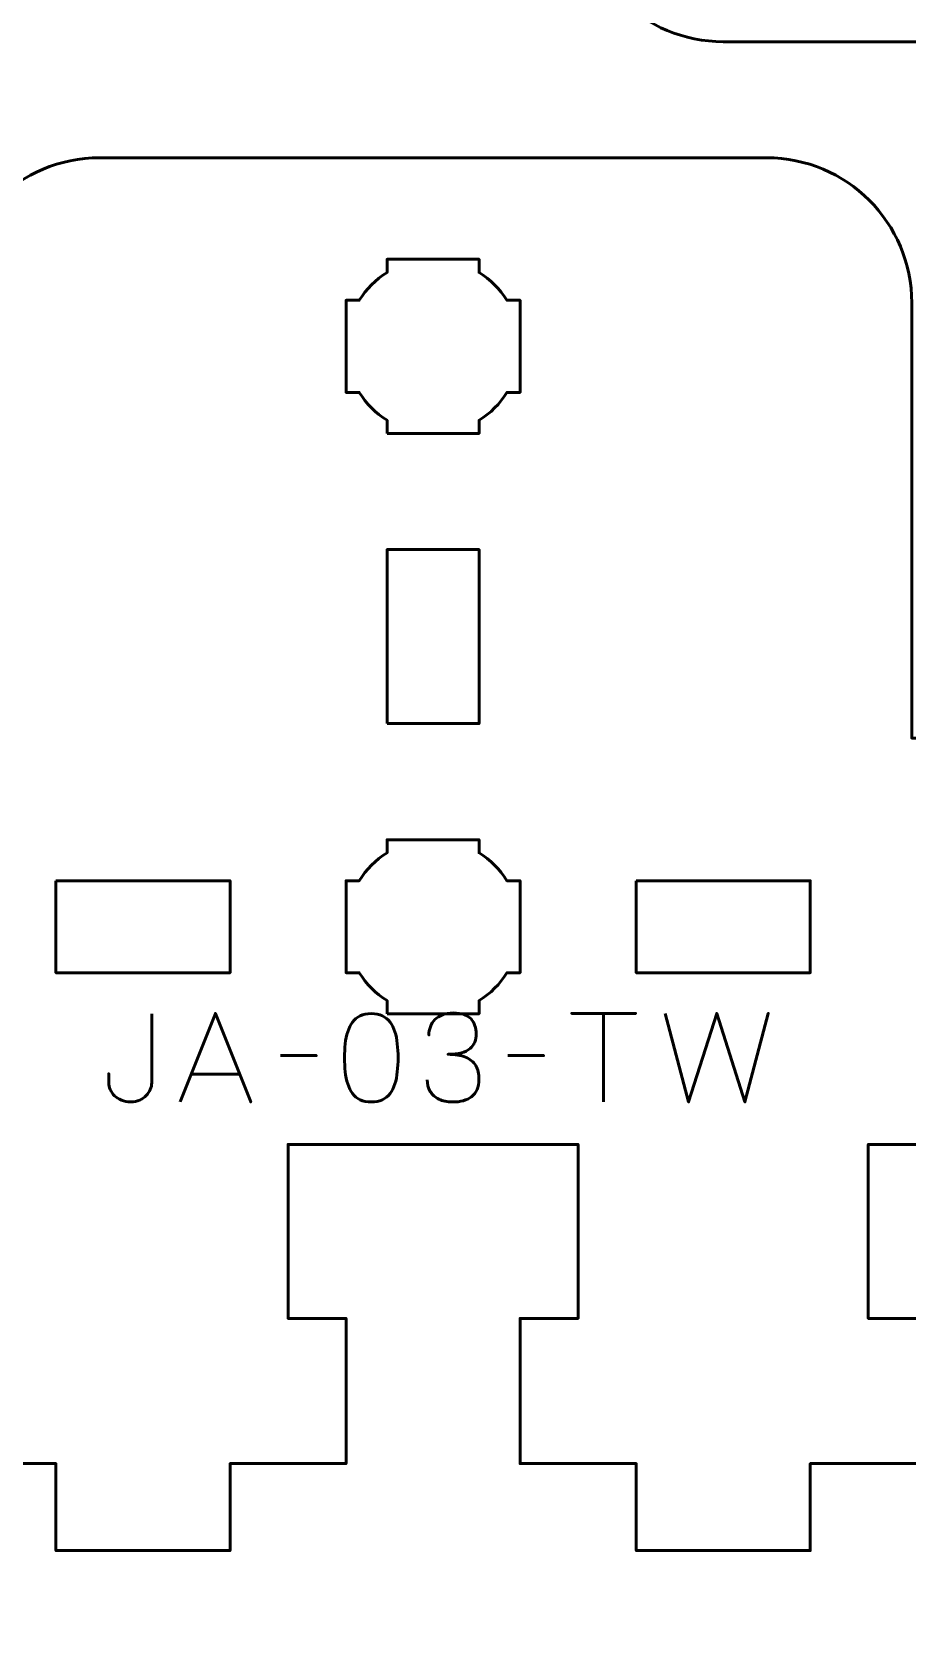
# Model space of a CAD drawing. Header units: centimetres. Extents: x -21 to 0, y -29.7 to 0.
# Drawn here: x -17.58 to -14.57, y -19.05 to -13.57 of the extents above; entities that cross this region are included whole.
import ezdxf

# ---------------------------------------------------------------- set-up
doc = ezdxf.new("R2010")
doc.units = ezdxf.units.CM
doc.header["$MEASUREMENT"] = 0
doc.layers.add('Layer 1', color=7, linetype='Continuous')

msp = doc.modelspace()

# ---------------------------------------------------------------- linework, layer by layer
at = {"layer": 'Layer 1', "color": 1, "lineweight": 53}
msp.add_open_spline([(-21.00003, -29.19995), (-21.00003, -29.19995), (-21.00003, -3.49992), (-21.00003, -3.49992), (-21.00003, -3.49992), (-21.00003, -3.41709), (-20.93286, -3.34992), (-20.85003, -3.34992), (-20.85003, -3.34992), (-20.7672, -3.34992), (-20.70003, -3.28275), (-20.70003, -3.19992), (-20.70003, -3.19992), (-20.70003, -3.11709), (-20.7672, -3.04992), (-20.85003, -3.04992), (-20.85003, -3.04992), (-20.93286, -3.04992), (-21.00003, -2.98275), (-21.00003, -2.89992), (-21.00003, -2.89992), (-21.00003, -2.81709), (-20.93286, -2.74992), (-20.85003, -2.74992), (-20.85003, -2.74992), (-20.7672, -2.74992), (-20.70003, -2.68275), (-20.70003, -2.59992), (-20.70003, -2.59992), (-20.70003, -2.51709), (-20.7672, -2.44992), (-20.85003, -2.44992), (-20.85003, -2.44992), (-20.93286, -2.44992), (-21.00003, -2.38275), (-21.00003, -2.29992), (-21.00003, -2.29992), (-21.00003, -2.21709), (-20.93286, -2.14992), (-20.85003, -2.14992), (-20.85003, -2.14992), (-20.7672, -2.14992), (-20.70003, -2.08275), (-20.70003, -1.99992), (-20.70003, -1.99992), (-20.70003, -1.91709), (-20.7672, -1.84992), (-20.85003, -1.84992), (-20.85003, -1.84992), (-20.93286, -1.84992), (-21.00003, -1.78275), (-21.00003, -1.69992), (-21.00003, -1.69992), (-21.00003, -1.61709), (-20.93286, -1.54992), (-20.85003, -1.54992), (-20.85003, -1.54992), (-20.7672, -1.54992), (-20.70003, -1.48275), (-20.70003, -1.39992), (-20.70003, -1.39992), (-20.70003, -1.31709), (-20.7672, -1.24992), (-20.85003, -1.24992), (-20.85003, -1.24992), (-20.93286, -1.24992), (-21.00003, -1.18275), (-21.00003, -1.09992), (-21.00003, -1.09992), (-21.00003, -1.09992), (-21.00003, -0.49992), (-21.00003, -0.49992), (-21.00003, -0.49992), (-21.00003, -0.22295), (-20.77694, 0.00004), (-20.49994, 0.00004), (-20.49994, 0.00004), (-20.49994, 0.00004), (-0.50008, 0.00004), (-0.50008, 0.00004), (-0.50008, 0.00004), (-0.22294, 0.00004), (0.00002, -0.22295), (0.00002, -0.49992), (0.00002, -0.49992), (0.00002, -0.49992), (0.00002, -29.19995), (0.00002, -29.19995), (0.00002, -29.19995), (0.00002, -29.47695), (-0.22294, -29.70004), (-0.50008, -29.70004), (-0.50008, -29.70004), (-0.50008, -29.70004), (-20.49994, -29.70004), (-20.49994, -29.70004), (-20.49994, -29.70004), (-20.77694, -29.70004), (-21.00003, -29.47695), (-21.00003, -29.19995)], degree=3, knots=[0, 0, 0, 0, 0.04, 0.04, 0.04, 0.04, 0.08, 0.08, 0.08, 0.08, 0.12, 0.12, 0.12, 0.12, 0.16, 0.16, 0.16, 0.16, 0.2, 0.2, 0.2, 0.2, 0.24, 0.24, 0.24, 0.24, 0.28, 0.28, 0.28, 0.28, 0.32, 0.32, 0.32, 0.32, 0.36, 0.36, 0.36, 0.36, 0.4, 0.4, 0.4, 0.4, 0.44, 0.44, 0.44, 0.44, 0.48, 0.48, 0.48, 0.48, 0.52, 0.52, 0.52, 0.52, 0.56, 0.56, 0.56, 0.56, 0.6, 0.6, 0.6, 0.6, 0.64, 0.64, 0.64, 0.64, 0.68, 0.68, 0.68, 0.68, 0.72, 0.72, 0.72, 0.72, 0.76, 0.76, 0.76, 0.76, 0.8, 0.8, 0.8, 0.8, 0.84, 0.84, 0.84, 0.84, 0.88, 0.88, 0.88, 0.88, 0.92, 0.92, 0.92, 0.92, 0.96, 0.96, 0.96, 0.96, 1, 1, 1, 1], dxfattribs=at)
at = {"layer": 'Layer 1', "lineweight": 53}
for points, knots in [([(-11.24995, -15.59999), (-10.97386, -15.59999), (-10.74995, -15.37608), (-10.74995, -15.09999), (-10.74995, -15.09999), (-10.74995, -15.09999), (-10.74995, -13.59999), (-10.74995, -13.59999), (-10.74995, -13.59999), (-10.74995, -13.59999), (-9.5999, -13.59999), (-9.5999, -13.59999), (-9.5999, -13.59999), (-9.32674, -13.59999), (-9.10468, -13.38079), (-9.1, -13.10874), (-9.1, -13.10874), (-9.1, -13.10874), (-9.6999, -13.10874), (-9.6999, -13.10874), (-9.6999, -13.10874), (-9.6999, -13.10874), (-9.6999, -12.79124), (-9.6999, -12.79124), (-9.6999, -12.79124), (-9.6999, -12.79124), (-9.10182, -12.79124), (-9.10182, -12.79124), (-9.10182, -12.79124), (-9.10182, -12.79124), (-9.1124, -10.79999), (-9.1124, -10.79999), (-9.1124, -10.79999), (-9.1124, -10.79999), (-9.6999, -10.79999), (-9.6999, -10.79999), (-9.6999, -10.79999), (-9.6999, -10.79999), (-9.6999, -11.09999), (-9.6999, -11.09999), (-9.6999, -11.09999), (-9.6999, -11.09999), (-10.09991, -11.09999), (-10.09991, -11.09999), (-10.09991, -11.09999), (-10.09991, -11.09999), (-10.09991, -11.59999), (-10.09991, -11.59999), (-10.09991, -11.59999), (-10.09991, -11.59999), (-9.89991, -11.6), (-9.89991, -11.6), (-9.89991, -11.6), (-9.89991, -11.6), (-9.89991, -12.19999), (-9.89991, -12.19999), (-9.89991, -12.19999), (-10.28324, -12.19999), (-10.51659, -12.19999), (-10.89992, -12.19999), (-10.89992, -12.19999), (-10.89992, -12.19999), (-10.89992, -11.6), (-10.89992, -11.6), (-10.89992, -11.6), (-10.89992, -11.6), (-10.69992, -11.59999), (-10.69992, -11.59999), (-10.69992, -11.59999), (-10.69992, -11.59999), (-10.69992, -11.09998), (-10.69992, -11.09998), (-10.69992, -11.09998), (-10.69992, -11.09998), (-11.09993, -11.09999), (-11.09993, -11.09999), (-11.09993, -11.09999), (-11.09993, -11.09999), (-11.09993, -10.79999), (-11.09993, -10.79999), (-11.09993, -10.79999), (-11.09993, -10.79999), (-11.69994, -10.79999), (-11.69994, -10.79999), (-11.69994, -10.79999), (-11.69994, -10.79999), (-11.69994, -11.09999), (-11.69994, -11.09999), (-11.69994, -11.09999), (-11.69994, -11.09999), (-12.09994, -11.09999), (-12.09994, -11.09999), (-12.09994, -11.09999), (-12.09994, -11.09999), (-12.09994, -11.59999), (-12.09994, -11.59999), (-12.09994, -11.59999), (-12.09994, -11.59999), (-11.89994, -11.6), (-11.89994, -11.6), (-11.89994, -11.6), (-11.89994, -11.6), (-11.89994, -12.19999), (-11.89994, -12.19999), (-11.89994, -12.19999), (-12.28328, -12.19999), (-12.51662, -12.19999), (-12.89996, -12.19999), (-12.89996, -12.19999), (-12.89996, -12.19999), (-12.89996, -11.6), (-12.89996, -11.6), (-12.89996, -11.6), (-12.89996, -11.6), (-12.69996, -11.59999), (-12.69996, -11.59999), (-12.69996, -11.59999), (-12.69996, -11.59999), (-12.69996, -11.09998), (-12.69996, -11.09998), (-12.69996, -11.09998), (-12.69996, -11.09998), (-13.09996, -11.09999), (-13.09996, -11.09999), (-13.09996, -11.09999), (-13.09996, -11.09999), (-13.09996, -10.79999), (-13.09996, -10.79999), (-13.09996, -10.79999), (-13.09996, -10.79999), (-13.69997, -10.79999), (-13.69997, -10.79999), (-13.69997, -10.79999), (-13.69997, -10.79999), (-13.69997, -11.09999), (-13.69997, -11.09999), (-13.69997, -11.09999), (-13.69997, -11.09999), (-14.09998, -11.09999), (-14.09998, -11.09999), (-14.09998, -11.09999), (-14.09998, -11.09999), (-14.09998, -11.59999), (-14.09998, -11.59999), (-14.09998, -11.59999), (-14.09998, -11.59999), (-13.89998, -11.6), (-13.89998, -11.6), (-13.89998, -11.6), (-13.89998, -11.6), (-13.89998, -12.19999), (-13.89998, -12.19999), (-13.89998, -12.19999), (-14.28331, -12.19999), (-14.51666, -12.19999), (-14.89999, -12.19999), (-14.89999, -12.19999), (-14.89999, -12.19999), (-14.89999, -11.6), (-14.89999, -11.6), (-14.89999, -11.6), (-14.89999, -11.6), (-14.69999, -11.59999), (-14.69999, -11.59999), (-14.69999, -11.59999), (-14.69999, -11.59999), (-14.69999, -11.09998), (-14.69999, -11.09998), (-14.69999, -11.09998), (-14.69999, -11.09998), (-15.1, -11.09999), (-15.1, -11.09999), (-15.1, -11.09999), (-15.1, -11.09999), (-15.1, -10.79999), (-15.1, -10.79999), (-15.1, -10.79999), (-15.1, -10.79999), (-15.70001, -10.79999), (-15.70001, -10.79999), (-15.70001, -10.79999), (-15.70001, -10.79999), (-15.70001, -11.09999), (-15.70001, -11.09999), (-15.70001, -11.09999), (-15.70001, -11.09999), (-15.70001, -11.09998), (-15.70001, -11.09998), (-15.70001, -11.09998), (-15.70001, -11.09998), (-15.70001, -12.79124), (-15.70001, -12.79124), (-15.70001, -12.79124), (-15.70001, -12.79124), (-15.1, -12.79124), (-15.1, -12.79124), (-15.1, -12.79124), (-15.1, -12.79124), (-15.1, -13.10874), (-15.1, -13.10874), (-15.1, -13.10874), (-15.1, -13.10874), (-15.6999, -13.10874), (-15.6999, -13.10874), (-15.6999, -13.10874), (-15.69522, -13.38079), (-15.47316, -13.59999), (-15.2, -13.59999), (-15.2, -13.59999), (-15.2, -13.59999), (-14.04995, -13.59999), (-14.04995, -13.59999), (-14.04995, -13.59999), (-14.04995, -13.59999), (-14.04995, -15.09999), (-14.04995, -15.09999), (-14.04995, -15.09999), (-14.04995, -15.37608), (-13.82604, -15.59999), (-13.54995, -15.59999)], [0, 0, 0, 0, 0.0181818, 0.0181818, 0.0181818, 0.0181818, 0.0363636, 0.0363636, 0.0363636, 0.0363636, 0.0545455, 0.0545455, 0.0545455, 0.0545455, 0.0727273, 0.0727273, 0.0727273, 0.0727273, 0.0909091, 0.0909091, 0.0909091, 0.0909091, 0.1090909, 0.1090909, 0.1090909, 0.1090909, 0.1272727, 0.1272727, 0.1272727, 0.1272727, 0.1454545, 0.1454545, 0.1454545, 0.1454545, 0.1636364, 0.1636364, 0.1636364, 0.1636364, 0.1818182, 0.1818182, 0.1818182, 0.1818182, 0.2, 0.2, 0.2, 0.2, 0.2181818, 0.2181818, 0.2181818, 0.2181818, 0.2363636, 0.2363636, 0.2363636, 0.2363636, 0.2545455, 0.2545455, 0.2545455, 0.2545455, 0.2727273, 0.2727273, 0.2727273, 0.2727273, 0.2909091, 0.2909091, 0.2909091, 0.2909091, 0.3090909, 0.3090909, 0.3090909, 0.3090909, 0.3272727, 0.3272727, 0.3272727, 0.3272727, 0.3454545, 0.3454545, 0.3454545, 0.3454545, 0.3636364, 0.3636364, 0.3636364, 0.3636364, 0.3818182, 0.3818182, 0.3818182, 0.3818182, 0.4, 0.4, 0.4, 0.4, 0.4181818, 0.4181818, 0.4181818, 0.4181818, 0.4363636, 0.4363636, 0.4363636, 0.4363636, 0.4545455, 0.4545455, 0.4545455, 0.4545455, 0.4727273, 0.4727273, 0.4727273, 0.4727273, 0.4909091, 0.4909091, 0.4909091, 0.4909091, 0.5090909, 0.5090909, 0.5090909, 0.5090909, 0.5272727, 0.5272727, 0.5272727, 0.5272727, 0.5454545, 0.5454545, 0.5454545, 0.5454545, 0.5636364, 0.5636364, 0.5636364, 0.5636364, 0.5818182, 0.5818182, 0.5818182, 0.5818182, 0.6, 0.6, 0.6, 0.6, 0.6181818, 0.6181818, 0.6181818, 0.6181818, 0.6363636, 0.6363636, 0.6363636, 0.6363636, 0.6545455, 0.6545455, 0.6545455, 0.6545455, 0.6727273, 0.6727273, 0.6727273, 0.6727273, 0.6909091, 0.6909091, 0.6909091, 0.6909091, 0.7090909, 0.7090909, 0.7090909, 0.7090909, 0.7272727, 0.7272727, 0.7272727, 0.7272727, 0.7454545, 0.7454545, 0.7454545, 0.7454545, 0.7636364, 0.7636364, 0.7636364, 0.7636364, 0.7818182, 0.7818182, 0.7818182, 0.7818182, 0.8, 0.8, 0.8, 0.8, 0.8181818, 0.8181818, 0.8181818, 0.8181818, 0.8363636, 0.8363636, 0.8363636, 0.8363636, 0.8545455, 0.8545455, 0.8545455, 0.8545455, 0.8727273, 0.8727273, 0.8727273, 0.8727273, 0.8909091, 0.8909091, 0.8909091, 0.8909091, 0.9090909, 0.9090909, 0.9090909, 0.9090909, 0.9272727, 0.9272727, 0.9272727, 0.9272727, 0.9454545, 0.9454545, 0.9454545, 0.9454545, 0.9636364, 0.9636364, 0.9636364, 0.9636364, 0.9818182, 0.9818182, 0.9818182, 0.9818182, 1, 1, 1, 1]), ([(-17.35005, -14.00001), (-17.62614, -14.00001), (-17.85005, -14.22392), (-17.85005, -14.50001), (-17.85005, -14.50001), (-17.85005, -14.50001), (-17.85005, -16.00001), (-17.85005, -16.00001), (-17.85005, -16.00001), (-17.85005, -16.00001), (-19.0001, -16.00001), (-19.0001, -16.00001), (-19.0001, -16.00001), (-19.27326, -16.00001), (-19.49532, -16.21921), (-19.5, -16.49126), (-19.5, -16.49126), (-19.5, -16.49126), (-18.9001, -16.49126), (-18.9001, -16.49126), (-18.9001, -16.49126), (-18.9001, -16.49126), (-18.9001, -16.80876), (-18.9001, -16.80876), (-18.9001, -16.80876), (-18.9001, -16.80876), (-19.49818, -16.80876), (-19.49818, -16.80876), (-19.49818, -16.80876), (-19.49818, -16.80876), (-19.4876, -18.80001), (-19.4876, -18.80001), (-19.4876, -18.80001), (-19.4876, -18.80001), (-18.9001, -18.80001), (-18.9001, -18.80001), (-18.9001, -18.80001), (-18.9001, -18.80001), (-18.9001, -18.50001), (-18.9001, -18.50001), (-18.9001, -18.50001), (-18.9001, -18.50001), (-18.50009, -18.50001), (-18.50009, -18.50001), (-18.50009, -18.50001), (-18.50009, -18.50001), (-18.50009, -18.00001), (-18.50009, -18.00001), (-18.50009, -18.00001), (-18.50009, -18.00001), (-18.70009, -18), (-18.70009, -18), (-18.70009, -18), (-18.70009, -18), (-18.70009, -17.40001), (-18.70009, -17.40001), (-18.70009, -17.40001), (-18.31676, -17.40001), (-18.08341, -17.40001), (-17.70008, -17.40001), (-17.70008, -17.40001), (-17.70008, -17.40001), (-17.70008, -18), (-17.70008, -18), (-17.70008, -18), (-17.70008, -18), (-17.90008, -18.00001), (-17.90008, -18.00001), (-17.90008, -18.00001), (-17.90008, -18.00001), (-17.90008, -18.50002), (-17.90008, -18.50002), (-17.90008, -18.50002), (-17.90008, -18.50002), (-17.50007, -18.50001), (-17.50007, -18.50001), (-17.50007, -18.50001), (-17.50007, -18.50001), (-17.50007, -18.80001), (-17.50007, -18.80001), (-17.50007, -18.80001), (-17.50007, -18.80001), (-16.90006, -18.80001), (-16.90006, -18.80001), (-16.90006, -18.80001), (-16.90006, -18.80001), (-16.90006, -18.50001), (-16.90006, -18.50001), (-16.90006, -18.50001), (-16.90006, -18.50001), (-16.50006, -18.50001), (-16.50006, -18.50001), (-16.50006, -18.50001), (-16.50006, -18.50001), (-16.50006, -18.00001), (-16.50006, -18.00001), (-16.50006, -18.00001), (-16.50006, -18.00001), (-16.70006, -18), (-16.70006, -18), (-16.70006, -18), (-16.70006, -18), (-16.70006, -17.40001), (-16.70006, -17.40001), (-16.70006, -17.40001), (-16.31672, -17.40001), (-16.08338, -17.40001), (-15.70004, -17.40001), (-15.70004, -17.40001), (-15.70004, -17.40001), (-15.70004, -18), (-15.70004, -18), (-15.70004, -18), (-15.70004, -18), (-15.90004, -18.00001), (-15.90004, -18.00001), (-15.90004, -18.00001), (-15.90004, -18.00001), (-15.90004, -18.50002), (-15.90004, -18.50002), (-15.90004, -18.50002), (-15.90004, -18.50002), (-15.50004, -18.50001), (-15.50004, -18.50001), (-15.50004, -18.50001), (-15.50004, -18.50001), (-15.50004, -18.80001), (-15.50004, -18.80001), (-15.50004, -18.80001), (-15.50004, -18.80001), (-14.90003, -18.80001), (-14.90003, -18.80001), (-14.90003, -18.80001), (-14.90003, -18.80001), (-14.90003, -18.50001), (-14.90003, -18.50001), (-14.90003, -18.50001), (-14.90003, -18.50001), (-14.50002, -18.50001), (-14.50002, -18.50001), (-14.50002, -18.50001), (-14.50002, -18.50001), (-14.50002, -18.00001), (-14.50002, -18.00001), (-14.50002, -18.00001), (-14.50002, -18.00001), (-14.70002, -18), (-14.70002, -18), (-14.70002, -18), (-14.70002, -18), (-14.70002, -17.40001), (-14.70002, -17.40001), (-14.70002, -17.40001), (-14.31669, -17.40001), (-14.08334, -17.40001), (-13.70001, -17.40001), (-13.70001, -17.40001), (-13.70001, -17.40001), (-13.70001, -18), (-13.70001, -18), (-13.70001, -18), (-13.70001, -18), (-13.90001, -18.00001), (-13.90001, -18.00001), (-13.90001, -18.00001), (-13.90001, -18.00001), (-13.90001, -18.50002), (-13.90001, -18.50002), (-13.90001, -18.50002), (-13.90001, -18.50002), (-13.5, -18.50001), (-13.5, -18.50001), (-13.5, -18.50001), (-13.5, -18.50001), (-13.5, -18.80001), (-13.5, -18.80001), (-13.5, -18.80001), (-13.5, -18.80001), (-12.89999, -18.80001), (-12.89999, -18.80001), (-12.89999, -18.80001), (-12.89999, -18.80001), (-12.89999, -18.50001), (-12.89999, -18.50001), (-12.89999, -18.50001), (-12.89999, -18.50001), (-12.89999, -18.50002), (-12.89999, -18.50002), (-12.89999, -18.50002), (-12.89999, -18.50002), (-12.89999, -16.80876), (-12.89999, -16.80876), (-12.89999, -16.80876), (-12.89999, -16.80876), (-13.5, -16.80876), (-13.5, -16.80876), (-13.5, -16.80876), (-13.5, -16.80876), (-13.5, -16.49126), (-13.5, -16.49126), (-13.5, -16.49126), (-13.5, -16.49126), (-12.9001, -16.49126), (-12.9001, -16.49126), (-12.9001, -16.49126), (-12.90478, -16.21921), (-13.12684, -16.00001), (-13.4, -16.00001), (-13.4, -16.00001), (-13.4, -16.00001), (-14.55005, -16.00001), (-14.55005, -16.00001), (-14.55005, -16.00001), (-14.55005, -16.00001), (-14.55005, -14.50001), (-14.55005, -14.50001), (-14.55005, -14.50001), (-14.55005, -14.22392), (-14.77396, -14.00001), (-15.05005, -14.00001)], [0, 0, 0, 0, 0.0181818, 0.0181818, 0.0181818, 0.0181818, 0.0363636, 0.0363636, 0.0363636, 0.0363636, 0.0545455, 0.0545455, 0.0545455, 0.0545455, 0.0727273, 0.0727273, 0.0727273, 0.0727273, 0.0909091, 0.0909091, 0.0909091, 0.0909091, 0.1090909, 0.1090909, 0.1090909, 0.1090909, 0.1272727, 0.1272727, 0.1272727, 0.1272727, 0.1454545, 0.1454545, 0.1454545, 0.1454545, 0.1636364, 0.1636364, 0.1636364, 0.1636364, 0.1818182, 0.1818182, 0.1818182, 0.1818182, 0.2, 0.2, 0.2, 0.2, 0.2181818, 0.2181818, 0.2181818, 0.2181818, 0.2363636, 0.2363636, 0.2363636, 0.2363636, 0.2545455, 0.2545455, 0.2545455, 0.2545455, 0.2727273, 0.2727273, 0.2727273, 0.2727273, 0.2909091, 0.2909091, 0.2909091, 0.2909091, 0.3090909, 0.3090909, 0.3090909, 0.3090909, 0.3272727, 0.3272727, 0.3272727, 0.3272727, 0.3454545, 0.3454545, 0.3454545, 0.3454545, 0.3636364, 0.3636364, 0.3636364, 0.3636364, 0.3818182, 0.3818182, 0.3818182, 0.3818182, 0.4, 0.4, 0.4, 0.4, 0.4181818, 0.4181818, 0.4181818, 0.4181818, 0.4363636, 0.4363636, 0.4363636, 0.4363636, 0.4545455, 0.4545455, 0.4545455, 0.4545455, 0.4727273, 0.4727273, 0.4727273, 0.4727273, 0.4909091, 0.4909091, 0.4909091, 0.4909091, 0.5090909, 0.5090909, 0.5090909, 0.5090909, 0.5272727, 0.5272727, 0.5272727, 0.5272727, 0.5454545, 0.5454545, 0.5454545, 0.5454545, 0.5636364, 0.5636364, 0.5636364, 0.5636364, 0.5818182, 0.5818182, 0.5818182, 0.5818182, 0.6, 0.6, 0.6, 0.6, 0.6181818, 0.6181818, 0.6181818, 0.6181818, 0.6363636, 0.6363636, 0.6363636, 0.6363636, 0.6545455, 0.6545455, 0.6545455, 0.6545455, 0.6727273, 0.6727273, 0.6727273, 0.6727273, 0.6909091, 0.6909091, 0.6909091, 0.6909091, 0.7090909, 0.7090909, 0.7090909, 0.7090909, 0.7272727, 0.7272727, 0.7272727, 0.7272727, 0.7454545, 0.7454545, 0.7454545, 0.7454545, 0.7636364, 0.7636364, 0.7636364, 0.7636364, 0.7818182, 0.7818182, 0.7818182, 0.7818182, 0.8, 0.8, 0.8, 0.8, 0.8181818, 0.8181818, 0.8181818, 0.8181818, 0.8363636, 0.8363636, 0.8363636, 0.8363636, 0.8545455, 0.8545455, 0.8545455, 0.8545455, 0.8727273, 0.8727273, 0.8727273, 0.8727273, 0.8909091, 0.8909091, 0.8909091, 0.8909091, 0.9090909, 0.9090909, 0.9090909, 0.9090909, 0.9272727, 0.9272727, 0.9272727, 0.9272727, 0.9454545, 0.9454545, 0.9454545, 0.9454545, 0.9636364, 0.9636364, 0.9636364, 0.9636364, 0.9818182, 0.9818182, 0.9818182, 0.9818182, 1, 1, 1, 1]), ([(-16.3588, -14.95001), (-16.3588, -14.95001), (-16.3588, -14.90457), (-16.3588, -14.90457), (-16.3588, -14.90457), (-16.39756, -14.88034), (-16.43038, -14.84751), (-16.45461, -14.80876), (-16.45461, -14.80876), (-16.45461, -14.80876), (-16.50006, -14.80876), (-16.50006, -14.80876), (-16.50006, -14.80876), (-16.50006, -14.80876), (-16.50006, -14.65001), (-16.50006, -14.65001), (-16.50006, -14.65001), (-16.50006, -14.65001), (-16.50006, -14.49126), (-16.50006, -14.49126), (-16.50006, -14.49126), (-16.50006, -14.49126), (-16.45461, -14.49126), (-16.45461, -14.49126), (-16.45461, -14.49126), (-16.43038, -14.45251), (-16.39756, -14.41968), (-16.3588, -14.39545), (-16.3588, -14.39545), (-16.3588, -14.39545), (-16.3588, -14.35001), (-16.3588, -14.35001), (-16.3588, -14.35001), (-16.3588, -14.35001), (-16.20005, -14.35001), (-16.20005, -14.35001), (-16.20005, -14.35001), (-16.20005, -14.35001), (-16.0413, -14.35001), (-16.0413, -14.35001), (-16.0413, -14.35001), (-16.0413, -14.35001), (-16.0413, -14.39545), (-16.0413, -14.39545), (-16.0413, -14.39545), (-16.00254, -14.41968), (-15.96972, -14.45251), (-15.94549, -14.49126), (-15.94549, -14.49126), (-15.94549, -14.49126), (-15.90004, -14.49126), (-15.90004, -14.49126), (-15.90004, -14.49126), (-15.90004, -14.49126), (-15.90004, -14.65001), (-15.90004, -14.65001), (-15.90004, -14.65001), (-15.90004, -14.65001), (-15.90004, -14.80876), (-15.90004, -14.80876), (-15.90004, -14.80876), (-15.90004, -14.80876), (-15.94549, -14.80876), (-15.94549, -14.80876), (-15.94549, -14.80876), (-15.96972, -14.84751), (-16.00254, -14.88034), (-16.0413, -14.90457), (-16.0413, -14.90457), (-16.0413, -14.90457), (-16.0413, -14.95001), (-16.0413, -14.95001), (-16.0413, -14.95001), (-16.0413, -14.95001), (-16.20005, -14.95001), (-16.20005, -14.95001), (-16.20005, -14.95001), (-16.20005, -14.95001), (-16.3588, -14.95001), (-16.3588, -14.95001)], [0, 0, 0, 0, 0.05, 0.05, 0.05, 0.05, 0.1, 0.1, 0.1, 0.1, 0.15, 0.15, 0.15, 0.15, 0.2, 0.2, 0.2, 0.2, 0.25, 0.25, 0.25, 0.25, 0.3, 0.3, 0.3, 0.3, 0.35, 0.35, 0.35, 0.35, 0.4, 0.4, 0.4, 0.4, 0.45, 0.45, 0.45, 0.45, 0.5, 0.5, 0.5, 0.5, 0.55, 0.55, 0.55, 0.55, 0.6, 0.6, 0.6, 0.6, 0.65, 0.65, 0.65, 0.65, 0.7, 0.7, 0.7, 0.7, 0.75, 0.75, 0.75, 0.75, 0.8, 0.8, 0.8, 0.8, 0.85, 0.85, 0.85, 0.85, 0.9, 0.9, 0.9, 0.9, 0.95, 0.95, 0.95, 0.95, 1, 1, 1, 1]), ([(-16.35882, -15.95001), (-16.35882, -15.95001), (-16.35882, -15.35), (-16.35882, -15.35), (-16.35882, -15.35), (-16.35882, -15.35), (-16.04132, -15.35), (-16.04132, -15.35), (-16.04132, -15.35), (-16.04132, -15.35), (-16.04132, -15.95001), (-16.04132, -15.95001), (-16.04132, -15.95001), (-16.04132, -15.95001), (-16.35882, -15.95001), (-16.35882, -15.95001)], [0, 0, 0, 0, 0.25, 0.25, 0.25, 0.25, 0.5, 0.5, 0.5, 0.5, 0.75, 0.75, 0.75, 0.75, 1, 1, 1, 1]), ([(-16.3588, -16.95001), (-16.3588, -16.95001), (-16.3588, -16.90457), (-16.3588, -16.90457), (-16.3588, -16.90457), (-16.39756, -16.88034), (-16.43038, -16.84751), (-16.45461, -16.80876), (-16.45461, -16.80876), (-16.45461, -16.80876), (-16.50006, -16.80876), (-16.50006, -16.80876), (-16.50006, -16.80876), (-16.50006, -16.80876), (-16.50006, -16.65001), (-16.50006, -16.65001), (-16.50006, -16.65001), (-16.50006, -16.65001), (-16.50006, -16.49126), (-16.50006, -16.49126), (-16.50006, -16.49126), (-16.50006, -16.49126), (-16.45461, -16.49126), (-16.45461, -16.49126), (-16.45461, -16.49126), (-16.43038, -16.45251), (-16.39756, -16.41968), (-16.3588, -16.39545), (-16.3588, -16.39545), (-16.3588, -16.39545), (-16.3588, -16.35001), (-16.3588, -16.35001), (-16.3588, -16.35001), (-16.3588, -16.35001), (-16.20005, -16.35001), (-16.20005, -16.35001), (-16.20005, -16.35001), (-16.20005, -16.35001), (-16.0413, -16.35001), (-16.0413, -16.35001), (-16.0413, -16.35001), (-16.0413, -16.35001), (-16.0413, -16.39545), (-16.0413, -16.39545), (-16.0413, -16.39545), (-16.00254, -16.41968), (-15.96972, -16.45251), (-15.94549, -16.49126), (-15.94549, -16.49126), (-15.94549, -16.49126), (-15.90004, -16.49126), (-15.90004, -16.49126), (-15.90004, -16.49126), (-15.90004, -16.49126), (-15.90004, -16.65001), (-15.90004, -16.65001), (-15.90004, -16.65001), (-15.90004, -16.65001), (-15.90004, -16.80876), (-15.90004, -16.80876), (-15.90004, -16.80876), (-15.90004, -16.80876), (-15.94549, -16.80876), (-15.94549, -16.80876), (-15.94549, -16.80876), (-15.96972, -16.84751), (-16.00254, -16.88034), (-16.0413, -16.90457), (-16.0413, -16.90457), (-16.0413, -16.90457), (-16.0413, -16.95001), (-16.0413, -16.95001), (-16.0413, -16.95001), (-16.0413, -16.95001), (-16.20005, -16.95001), (-16.20005, -16.95001), (-16.20005, -16.95001), (-16.20005, -16.95001), (-16.3588, -16.95001), (-16.3588, -16.95001)], [0, 0, 0, 0, 0.05, 0.05, 0.05, 0.05, 0.1, 0.1, 0.1, 0.1, 0.15, 0.15, 0.15, 0.15, 0.2, 0.2, 0.2, 0.2, 0.25, 0.25, 0.25, 0.25, 0.3, 0.3, 0.3, 0.3, 0.35, 0.35, 0.35, 0.35, 0.4, 0.4, 0.4, 0.4, 0.45, 0.45, 0.45, 0.45, 0.5, 0.5, 0.5, 0.5, 0.55, 0.55, 0.55, 0.55, 0.6, 0.6, 0.6, 0.6, 0.65, 0.65, 0.65, 0.65, 0.7, 0.7, 0.7, 0.7, 0.75, 0.75, 0.75, 0.75, 0.8, 0.8, 0.8, 0.8, 0.85, 0.85, 0.85, 0.85, 0.9, 0.9, 0.9, 0.9, 0.95, 0.95, 0.95, 0.95, 1, 1, 1, 1]), ([(-17.50007, -16.49126), (-17.50007, -16.49126), (-16.90006, -16.49126), (-16.90006, -16.49126), (-16.90006, -16.49126), (-16.90006, -16.49126), (-16.90006, -16.80876), (-16.90006, -16.80876), (-16.90006, -16.80876), (-16.90006, -16.80876), (-17.50007, -16.80876), (-17.50007, -16.80876), (-17.50007, -16.80876), (-17.50007, -16.80876), (-17.50007, -16.49126), (-17.50007, -16.49126)], [0, 0, 0, 0, 0.25, 0.25, 0.25, 0.25, 0.5, 0.5, 0.5, 0.5, 0.75, 0.75, 0.75, 0.75, 1, 1, 1, 1]), ([(-15.50004, -16.49126), (-15.50004, -16.49126), (-14.90003, -16.49126), (-14.90003, -16.49126), (-14.90003, -16.49126), (-14.90003, -16.49126), (-14.90003, -16.80876), (-14.90003, -16.80876), (-14.90003, -16.80876), (-14.90003, -16.80876), (-15.50004, -16.80876), (-15.50004, -16.80876), (-15.50004, -16.80876), (-15.50004, -16.80876), (-15.50004, -16.49126), (-15.50004, -16.49126)], [0, 0, 0, 0, 0.25, 0.25, 0.25, 0.25, 0.5, 0.5, 0.5, 0.5, 0.75, 0.75, 0.75, 0.75, 1, 1, 1, 1])]:
    msp.add_open_spline(points, degree=3, knots=knots, dxfattribs=at)
at = {"layer": 'Layer 1', "color": 3, "lineweight": 53}
msp.add_open_spline([(-15.05005, -14.00001), (-15.05005, -14.00001), (-17.35005, -14.00001), (-17.35005, -14.00001)], degree=3, dxfattribs=at)
at = {"layer": 'Layer 1', "color": 5, "lineweight": 53}
for points, knots in [([(-17.1697, -16.95036), (-17.1697, -16.95036), (-17.17012, -17.18743), (-17.17012, -17.18743), (-17.17012, -17.18743), (-17.17012, -17.19512), (-17.17175, -17.20288), (-17.17485, -17.21057), (-17.17485, -17.21057), (-17.17803, -17.21833), (-17.18268, -17.22539), (-17.18882, -17.23188), (-17.18882, -17.23188), (-17.19503, -17.2383), (-17.20258, -17.24352), (-17.21154, -17.2474), (-17.21154, -17.2474), (-17.22057, -17.25135), (-17.23087, -17.25333), (-17.24251, -17.25347), (-17.24251, -17.25347), (-17.25416, -17.25347), (-17.26467, -17.25156), (-17.27398, -17.24782), (-17.27398, -17.24782), (-17.2833, -17.24401), (-17.29127, -17.23893), (-17.29783, -17.23251), (-17.29783, -17.23251), (-17.30446, -17.22609), (-17.30947, -17.21904), (-17.313, -17.2112), (-17.313, -17.2112), (-17.31653, -17.20337), (-17.31829, -17.19547), (-17.31829, -17.18743), (-17.31829, -17.18743), (-17.31829, -17.18743), (-17.31829, -17.1561), (-17.31829, -17.1561), (-17.31829, -17.1561), (-17.31829, -17.1561), (-17.31829, -17.18743), (-17.31829, -17.18743), (-17.31829, -17.18743), (-17.31829, -17.19547), (-17.31653, -17.20337), (-17.313, -17.2112), (-17.313, -17.2112), (-17.30947, -17.21904), (-17.30446, -17.22609), (-17.29783, -17.23251), (-17.29783, -17.23251), (-17.29127, -17.23893), (-17.2833, -17.24401), (-17.27398, -17.24782), (-17.27398, -17.24782), (-17.26467, -17.25156), (-17.25416, -17.25347), (-17.24251, -17.25347), (-17.24251, -17.25347), (-17.23087, -17.25333), (-17.22057, -17.25135), (-17.21154, -17.2474), (-17.21154, -17.2474), (-17.20258, -17.24352), (-17.19503, -17.2383), (-17.18882, -17.23188), (-17.18882, -17.23188), (-17.18268, -17.22539), (-17.17803, -17.21833), (-17.17485, -17.21057), (-17.17485, -17.21057), (-17.17175, -17.20288), (-17.17012, -17.19512), (-17.17012, -17.18743), (-17.17012, -17.18743), (-17.17012, -17.18743), (-17.1697, -16.95036), (-17.1697, -16.95036)], [0, 0, 0, 0, 0.05, 0.05, 0.05, 0.05, 0.1, 0.1, 0.1, 0.1, 0.15, 0.15, 0.15, 0.15, 0.2, 0.2, 0.2, 0.2, 0.25, 0.25, 0.25, 0.25, 0.3, 0.3, 0.3, 0.3, 0.35, 0.35, 0.35, 0.35, 0.4, 0.4, 0.4, 0.4, 0.45, 0.45, 0.45, 0.45, 0.5, 0.5, 0.5, 0.5, 0.55, 0.55, 0.55, 0.55, 0.6, 0.6, 0.6, 0.6, 0.65, 0.65, 0.65, 0.65, 0.7, 0.7, 0.7, 0.7, 0.75, 0.75, 0.75, 0.75, 0.8, 0.8, 0.8, 0.8, 0.85, 0.85, 0.85, 0.85, 0.9, 0.9, 0.9, 0.9, 0.95, 0.95, 0.95, 0.95, 1, 1, 1, 1]), ([(-17.07149, -17.25389), (-17.07149, -17.25389), (-16.95042, -16.94867), (-16.95042, -16.94867), (-16.95042, -16.94867), (-16.95042, -16.94867), (-16.82892, -17.25389), (-16.82892, -17.25389), (-16.82892, -17.25389), (-16.82892, -17.25389), (-16.95042, -16.94867), (-16.95042, -16.94867), (-16.95042, -16.94867), (-16.95042, -16.94867), (-17.07149, -17.25389), (-17.07149, -17.25389)], [0, 0, 0, 0, 0.25, 0.25, 0.25, 0.25, 0.5, 0.5, 0.5, 0.5, 0.75, 0.75, 0.75, 0.75, 1, 1, 1, 1]), ([(-16.4132, -17.25389), (-16.39839, -17.25382), (-16.38562, -17.25121), (-16.37496, -17.24613), (-16.37496, -17.24613), (-16.36438, -17.24105), (-16.35556, -17.23378), (-16.34851, -17.22454), (-16.34851, -17.22454), (-16.34152, -17.21523), (-16.33602, -17.20422), (-16.33193, -17.19152), (-16.33193, -17.19152), (-16.3279, -17.17882), (-16.32501, -17.16492), (-16.32339, -17.14968), (-16.32339, -17.14968), (-16.32169, -17.13444), (-16.32085, -17.11842), (-16.32092, -17.10149), (-16.32092, -17.10149), (-16.32085, -17.08463), (-16.32169, -17.06861), (-16.32339, -17.05344), (-16.32339, -17.05344), (-16.32501, -17.03827), (-16.3279, -17.0243), (-16.33193, -17.0116), (-16.33193, -17.0116), (-16.33602, -16.99897), (-16.34152, -16.98797), (-16.34851, -16.97858), (-16.34851, -16.97858), (-16.35556, -16.96927), (-16.36438, -16.962), (-16.37496, -16.95692), (-16.37496, -16.95692), (-16.38562, -16.95177), (-16.39839, -16.94916), (-16.4132, -16.94909), (-16.4132, -16.94909), (-16.42802, -16.94916), (-16.44079, -16.95177), (-16.45145, -16.95692), (-16.45145, -16.95692), (-16.46203, -16.962), (-16.47085, -16.96927), (-16.4779, -16.97858), (-16.4779, -16.97858), (-16.48489, -16.98797), (-16.49039, -16.99897), (-16.49448, -17.0116), (-16.49448, -17.0116), (-16.49851, -17.0243), (-16.5014, -17.03827), (-16.50302, -17.05344), (-16.50302, -17.05344), (-16.50471, -17.06861), (-16.50556, -17.08463), (-16.50549, -17.10149), (-16.50549, -17.10149), (-16.50556, -17.11842), (-16.50471, -17.13444), (-16.50302, -17.14968), (-16.50302, -17.14968), (-16.5014, -17.16492), (-16.49851, -17.17882), (-16.49448, -17.19152), (-16.49448, -17.19152), (-16.49039, -17.20422), (-16.48489, -17.21523), (-16.4779, -17.22454), (-16.4779, -17.22454), (-16.47085, -17.23378), (-16.46203, -17.24105), (-16.45145, -17.24613), (-16.45145, -17.24613), (-16.44079, -17.25121), (-16.42802, -17.25382), (-16.4132, -17.25389)], [0, 0, 0, 0, 0.05, 0.05, 0.05, 0.05, 0.1, 0.1, 0.1, 0.1, 0.15, 0.15, 0.15, 0.15, 0.2, 0.2, 0.2, 0.2, 0.25, 0.25, 0.25, 0.25, 0.3, 0.3, 0.3, 0.3, 0.35, 0.35, 0.35, 0.35, 0.4, 0.4, 0.4, 0.4, 0.45, 0.45, 0.45, 0.45, 0.5, 0.5, 0.5, 0.5, 0.55, 0.55, 0.55, 0.55, 0.6, 0.6, 0.6, 0.6, 0.65, 0.65, 0.65, 0.65, 0.7, 0.7, 0.7, 0.7, 0.75, 0.75, 0.75, 0.75, 0.8, 0.8, 0.8, 0.8, 0.85, 0.85, 0.85, 0.85, 0.9, 0.9, 0.9, 0.9, 0.95, 0.95, 0.95, 0.95, 1, 1, 1, 1]), ([(-16.4132, -17.25389), (-16.39839, -17.25382), (-16.38562, -17.25121), (-16.37496, -17.24613), (-16.37496, -17.24613), (-16.36438, -17.24105), (-16.35556, -17.23378), (-16.34851, -17.22454), (-16.34851, -17.22454), (-16.34152, -17.21523), (-16.33602, -17.20422), (-16.33193, -17.19152), (-16.33193, -17.19152), (-16.3279, -17.17882), (-16.32501, -17.16492), (-16.32339, -17.14968), (-16.32339, -17.14968), (-16.32169, -17.13444), (-16.32085, -17.11842), (-16.32092, -17.10149), (-16.32092, -17.10149), (-16.32085, -17.08463), (-16.32169, -17.06861), (-16.32339, -17.05344), (-16.32339, -17.05344), (-16.32501, -17.03827), (-16.3279, -17.0243), (-16.33193, -17.0116), (-16.33193, -17.0116), (-16.33602, -16.99897), (-16.34152, -16.98797), (-16.34851, -16.97858), (-16.34851, -16.97858), (-16.35556, -16.96927), (-16.36438, -16.962), (-16.37496, -16.95692), (-16.37496, -16.95692), (-16.38562, -16.95177), (-16.39839, -16.94916), (-16.4132, -16.94909), (-16.4132, -16.94909), (-16.42802, -16.94916), (-16.44079, -16.95177), (-16.45145, -16.95692), (-16.45145, -16.95692), (-16.46203, -16.962), (-16.47085, -16.96927), (-16.4779, -16.97858), (-16.4779, -16.97858), (-16.48489, -16.98797), (-16.49039, -16.99897), (-16.49448, -17.0116), (-16.49448, -17.0116), (-16.49851, -17.0243), (-16.5014, -17.03827), (-16.50302, -17.05344), (-16.50302, -17.05344), (-16.50471, -17.06861), (-16.50556, -17.08463), (-16.50549, -17.10149), (-16.50549, -17.10149), (-16.50556, -17.11842), (-16.50471, -17.13444), (-16.50302, -17.14968), (-16.50302, -17.14968), (-16.5014, -17.16492), (-16.49851, -17.17882), (-16.49448, -17.19152), (-16.49448, -17.19152), (-16.49039, -17.20422), (-16.48489, -17.21523), (-16.4779, -17.22454), (-16.4779, -17.22454), (-16.47085, -17.23378), (-16.46203, -17.24105), (-16.45145, -17.24613), (-16.45145, -17.24613), (-16.44079, -17.25121), (-16.42802, -17.25382), (-16.4132, -17.25389)], [0, 0, 0, 0, 0.05, 0.05, 0.05, 0.05, 0.1, 0.1, 0.1, 0.1, 0.15, 0.15, 0.15, 0.15, 0.2, 0.2, 0.2, 0.2, 0.25, 0.25, 0.25, 0.25, 0.3, 0.3, 0.3, 0.3, 0.35, 0.35, 0.35, 0.35, 0.4, 0.4, 0.4, 0.4, 0.45, 0.45, 0.45, 0.45, 0.5, 0.5, 0.5, 0.5, 0.55, 0.55, 0.55, 0.55, 0.6, 0.6, 0.6, 0.6, 0.65, 0.65, 0.65, 0.65, 0.7, 0.7, 0.7, 0.7, 0.75, 0.75, 0.75, 0.75, 0.8, 0.8, 0.8, 0.8, 0.85, 0.85, 0.85, 0.85, 0.9, 0.9, 0.9, 0.9, 0.95, 0.95, 0.95, 0.95, 1, 1, 1, 1]), ([(-16.22058, -17.17727), (-16.22051, -17.19251), (-16.21698, -17.20577), (-16.21, -17.21727), (-16.21, -17.21727), (-16.20301, -17.2287), (-16.19306, -17.23766), (-16.18008, -17.24408), (-16.18008, -17.24408), (-16.1671, -17.2505), (-16.15151, -17.25375), (-16.13337, -17.25389), (-16.13337, -17.25389), (-16.11976, -17.25389), (-16.10741, -17.25248), (-16.09619, -17.24952), (-16.09619, -17.24952), (-16.08504, -17.24655), (-16.07545, -17.24197), (-16.06733, -17.23569), (-16.06733, -17.23569), (-16.05922, -17.22941), (-16.05301, -17.22129), (-16.04857, -17.21142), (-16.04857, -17.21142), (-16.04419, -17.20147), (-16.04201, -17.18954), (-16.04194, -17.17557), (-16.04194, -17.17557), (-16.04186, -17.15695), (-16.04567, -17.14121), (-16.05322, -17.12844), (-16.05322, -17.12844), (-16.06077, -17.11567), (-16.07249, -17.10608), (-16.08822, -17.09952), (-16.08822, -17.09952), (-16.10395, -17.09295), (-16.12413, -17.08964), (-16.14861, -17.08964), (-16.14861, -17.08964), (-16.13034, -17.08971), (-16.11503, -17.08802), (-16.10254, -17.08456), (-16.10254, -17.08456), (-16.09012, -17.0811), (-16.08018, -17.07623), (-16.0727, -17.06988), (-16.0727, -17.06988), (-16.06522, -17.0636), (-16.05979, -17.05612), (-16.05654, -17.04752), (-16.05654, -17.04752), (-16.05322, -17.03898), (-16.0516, -17.0296), (-16.05167, -17.01937), (-16.05167, -17.01937), (-16.0516, -17.00913), (-16.05301, -16.99968), (-16.05583, -16.99093), (-16.05583, -16.99093), (-16.05859, -16.98218), (-16.0631, -16.97449), (-16.06924, -16.96793), (-16.06924, -16.96793), (-16.07538, -16.96137), (-16.08349, -16.95622), (-16.09344, -16.95255), (-16.09344, -16.95255), (-16.10346, -16.94888), (-16.11567, -16.94705), (-16.12999, -16.94698), (-16.12999, -16.94698), (-16.14424, -16.94705), (-16.15673, -16.94916), (-16.16731, -16.95326), (-16.16731, -16.95326), (-16.17797, -16.95735), (-16.18671, -16.96292), (-16.19377, -16.97005), (-16.19377, -16.97005), (-16.20075, -16.97717), (-16.20598, -16.98529), (-16.20943, -16.99446), (-16.20943, -16.99446), (-16.21296, -17.00363), (-16.21465, -17.01337), (-16.21465, -17.0236), (-16.21465, -17.0236), (-16.21465, -17.01337), (-16.21296, -17.00363), (-16.20943, -16.99446), (-16.20943, -16.99446), (-16.20598, -16.98529), (-16.20075, -16.97717), (-16.19377, -16.97005), (-16.19377, -16.97005), (-16.18671, -16.96292), (-16.17797, -16.95735), (-16.16731, -16.95326), (-16.16731, -16.95326), (-16.15673, -16.94916), (-16.14424, -16.94705), (-16.12999, -16.94698), (-16.12999, -16.94698), (-16.11567, -16.94705), (-16.10346, -16.94888), (-16.09344, -16.95255), (-16.09344, -16.95255), (-16.08349, -16.95622), (-16.07538, -16.96137), (-16.06924, -16.96793), (-16.06924, -16.96793), (-16.0631, -16.97449), (-16.05859, -16.98218), (-16.05583, -16.99093), (-16.05583, -16.99093), (-16.05301, -16.99968), (-16.0516, -17.00913), (-16.05167, -17.01937), (-16.05167, -17.01937), (-16.0516, -17.0296), (-16.05322, -17.03898), (-16.05654, -17.04752), (-16.05654, -17.04752), (-16.05979, -17.05612), (-16.06522, -17.0636), (-16.0727, -17.06988), (-16.0727, -17.06988), (-16.08018, -17.07623), (-16.09012, -17.0811), (-16.10254, -17.08456), (-16.10254, -17.08456), (-16.11503, -17.08802), (-16.13034, -17.08971), (-16.14861, -17.08964), (-16.14861, -17.08964), (-16.12413, -17.08964), (-16.10395, -17.09295), (-16.08822, -17.09952), (-16.08822, -17.09952), (-16.07249, -17.10608), (-16.06077, -17.11567), (-16.05322, -17.12844), (-16.05322, -17.12844), (-16.04567, -17.14121), (-16.04186, -17.15695), (-16.04194, -17.17557), (-16.04194, -17.17557), (-16.04201, -17.18954), (-16.04419, -17.20147), (-16.04857, -17.21142), (-16.04857, -17.21142), (-16.05301, -17.22129), (-16.05922, -17.22941), (-16.06733, -17.23569), (-16.06733, -17.23569), (-16.07545, -17.24197), (-16.08504, -17.24655), (-16.09619, -17.24952), (-16.09619, -17.24952), (-16.10741, -17.25248), (-16.11976, -17.25389), (-16.13337, -17.25389), (-16.13337, -17.25389), (-16.15151, -17.25375), (-16.1671, -17.2505), (-16.18008, -17.24408), (-16.18008, -17.24408), (-16.19306, -17.23766), (-16.20301, -17.2287), (-16.21, -17.21727), (-16.21, -17.21727), (-16.21698, -17.20577), (-16.22051, -17.19251), (-16.22058, -17.17727)], [0, 0, 0, 0, 0.0227273, 0.0227273, 0.0227273, 0.0227273, 0.0454545, 0.0454545, 0.0454545, 0.0454545, 0.0681818, 0.0681818, 0.0681818, 0.0681818, 0.0909091, 0.0909091, 0.0909091, 0.0909091, 0.1136364, 0.1136364, 0.1136364, 0.1136364, 0.1363636, 0.1363636, 0.1363636, 0.1363636, 0.1590909, 0.1590909, 0.1590909, 0.1590909, 0.1818182, 0.1818182, 0.1818182, 0.1818182, 0.2045455, 0.2045455, 0.2045455, 0.2045455, 0.2272727, 0.2272727, 0.2272727, 0.2272727, 0.25, 0.25, 0.25, 0.25, 0.2727273, 0.2727273, 0.2727273, 0.2727273, 0.2954545, 0.2954545, 0.2954545, 0.2954545, 0.3181818, 0.3181818, 0.3181818, 0.3181818, 0.3409091, 0.3409091, 0.3409091, 0.3409091, 0.3636364, 0.3636364, 0.3636364, 0.3636364, 0.3863636, 0.3863636, 0.3863636, 0.3863636, 0.4090909, 0.4090909, 0.4090909, 0.4090909, 0.4318182, 0.4318182, 0.4318182, 0.4318182, 0.4545455, 0.4545455, 0.4545455, 0.4545455, 0.4772727, 0.4772727, 0.4772727, 0.4772727, 0.5, 0.5, 0.5, 0.5, 0.5227273, 0.5227273, 0.5227273, 0.5227273, 0.5454545, 0.5454545, 0.5454545, 0.5454545, 0.5681818, 0.5681818, 0.5681818, 0.5681818, 0.5909091, 0.5909091, 0.5909091, 0.5909091, 0.6136364, 0.6136364, 0.6136364, 0.6136364, 0.6363636, 0.6363636, 0.6363636, 0.6363636, 0.6590909, 0.6590909, 0.6590909, 0.6590909, 0.6818182, 0.6818182, 0.6818182, 0.6818182, 0.7045455, 0.7045455, 0.7045455, 0.7045455, 0.7272727, 0.7272727, 0.7272727, 0.7272727, 0.75, 0.75, 0.75, 0.75, 0.7727273, 0.7727273, 0.7727273, 0.7727273, 0.7954545, 0.7954545, 0.7954545, 0.7954545, 0.8181818, 0.8181818, 0.8181818, 0.8181818, 0.8409091, 0.8409091, 0.8409091, 0.8409091, 0.8636364, 0.8636364, 0.8636364, 0.8636364, 0.8863636, 0.8863636, 0.8863636, 0.8863636, 0.9090909, 0.9090909, 0.9090909, 0.9090909, 0.9318182, 0.9318182, 0.9318182, 0.9318182, 0.9545455, 0.9545455, 0.9545455, 0.9545455, 0.9772727, 0.9772727, 0.9772727, 0.9772727, 1, 1, 1, 1]), ([(-15.61225, -17.25389), (-15.61225, -17.25389), (-15.61225, -16.94867), (-15.61225, -16.94867), (-15.61225, -16.94867), (-15.61225, -16.94867), (-15.72189, -16.94867), (-15.72189, -16.94867), (-15.72189, -16.94867), (-15.72189, -16.94867), (-15.50176, -16.94867), (-15.50176, -16.94867), (-15.50176, -16.94867), (-15.50176, -16.94867), (-15.61225, -16.94867), (-15.61225, -16.94867), (-15.61225, -16.94867), (-15.61225, -16.94867), (-15.61225, -17.25389), (-15.61225, -17.25389)], [0, 0, 0, 0, 0.2, 0.2, 0.2, 0.2, 0.4, 0.4, 0.4, 0.4, 0.6, 0.6, 0.6, 0.6, 0.8, 0.8, 0.8, 0.8, 1, 1, 1, 1]), ([(-15.39974, -16.94867), (-15.39974, -16.94867), (-15.31931, -17.25389), (-15.31931, -17.25389), (-15.31931, -17.25389), (-15.31931, -17.25389), (-15.22237, -16.94867), (-15.22237, -16.94867), (-15.22237, -16.94867), (-15.22237, -16.94867), (-15.12541, -17.25389), (-15.12541, -17.25389), (-15.12541, -17.25389), (-15.12541, -17.25389), (-15.04498, -16.94867), (-15.04498, -16.94867), (-15.04498, -16.94867), (-15.04498, -16.94867), (-15.12541, -17.25389), (-15.12541, -17.25389), (-15.12541, -17.25389), (-15.12541, -17.25389), (-15.22237, -16.94867), (-15.22237, -16.94867), (-15.22237, -16.94867), (-15.22237, -16.94867), (-15.31931, -17.25389), (-15.31931, -17.25389), (-15.31931, -17.25389), (-15.31931, -17.25389), (-15.39974, -16.94867), (-15.39974, -16.94867)], [0, 0, 0, 0, 0.125, 0.125, 0.125, 0.125, 0.25, 0.25, 0.25, 0.25, 0.375, 0.375, 0.375, 0.375, 0.5, 0.5, 0.5, 0.5, 0.625, 0.625, 0.625, 0.625, 0.75, 0.75, 0.75, 0.75, 0.875, 0.875, 0.875, 0.875, 1, 1, 1, 1]), ([(-16.72562, -17.09429), (-16.72562, -17.09429), (-16.60243, -17.09429), (-16.60243, -17.09429), (-16.60243, -17.09429), (-16.60243, -17.09429), (-16.72562, -17.09429), (-16.72562, -17.09429)], [0, 0, 0, 0, 0.5, 0.5, 0.5, 0.5, 1, 1, 1, 1]), ([(-15.94203, -17.09429), (-15.94203, -17.09429), (-15.81884, -17.09429), (-15.81884, -17.09429), (-15.81884, -17.09429), (-15.81884, -17.09429), (-15.94203, -17.09429), (-15.94203, -17.09429)], [0, 0, 0, 0, 0.5, 0.5, 0.5, 0.5, 1, 1, 1, 1]), ([(-17.03339, -17.15779), (-17.03339, -17.15779), (-16.86745, -17.15779), (-16.86745, -17.15779), (-16.86745, -17.15779), (-16.86745, -17.15779), (-17.03339, -17.15779), (-17.03339, -17.15779)], [0, 0, 0, 0, 0.5, 0.5, 0.5, 0.5, 1, 1, 1, 1])]:
    msp.add_open_spline(points, degree=3, knots=knots, dxfattribs=at)

doc.saveas('drawing.dxf')
